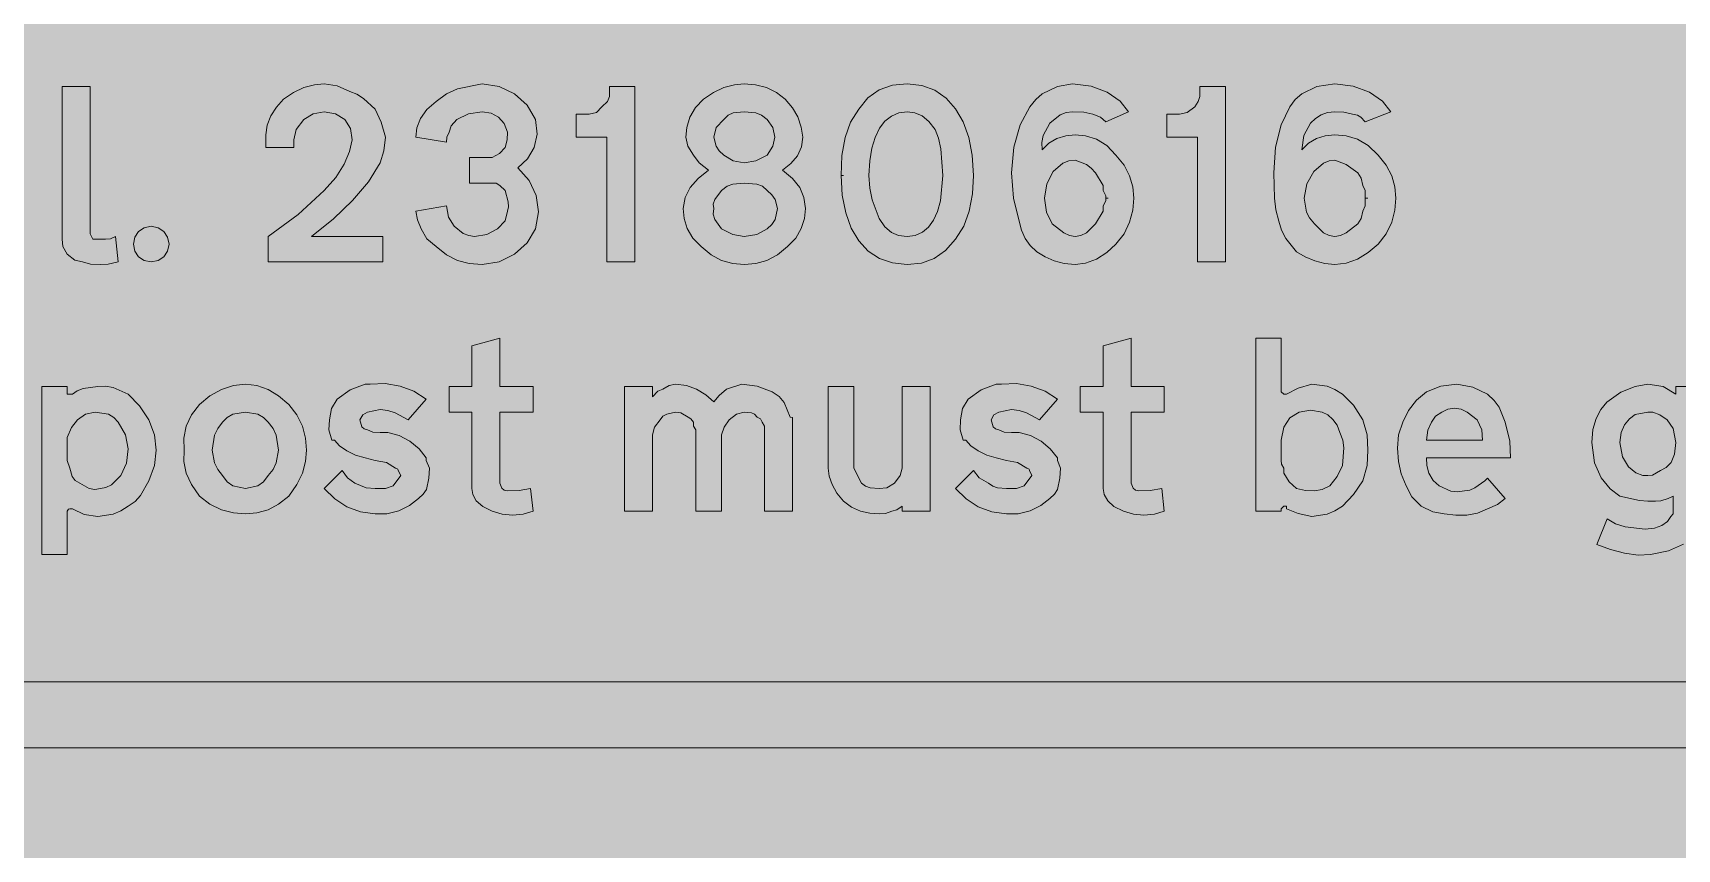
# Model space of a CAD drawing. Header units: metres. Extents: x 10 to 559, y 12 to 260.
# Drawn here: x 345.7 to 462, y 134.1 to 191.9 of the extents above; entities that cross this region are included whole.
import ezdxf

# ---------------------------------------------------------------- set-up
doc = ezdxf.new("R2010")
doc.units = ezdxf.units.M
for name, color, linetype, true_color in [('FILL_BLACK_000000', 7, 'Continuous', 0x000000), ('FILL_YELLOW_FFFF00', 7, 'Continuous', 0xffff00), ('STROKE_BLACK_000000', 7, 'Continuous', 0x000000)]:
    doc.layers.add(name, color=color, linetype=linetype, true_color=true_color)

msp = doc.modelspace()

# ---------------------------------------------------------------- hatches: boundary and pattern name
at = {"layer": 'FILL_BLACK_000000', "true_color": 0x000000}
h = msp.add_hatch(color=7, dxfattribs=at)
h.dxf.hatch_style = 1
h.paths.add_polyline_path([(347.76, 188.1), (349.74, 188.1), (349.74, 177.66), (349.92, 177.3), (350.28, 177.3), (350.82, 177.3), (351.18, 177.32), (351.54, 177.48), (351.72, 175.68), (351.02, 175.52), (350.46, 175.5), (349.76, 175.52), (349.2, 175.68), (348.66, 175.81), (348.12, 176.22), (347.81, 176.76), (347.76, 177.3), (347.76, 188.1)])
h = msp.add_hatch(color=7, dxfattribs=at)
h.dxf.hatch_style = 1
h.paths.add_polyline_path([(362.16, 183.78), (362.16, 184.68), (362.26, 185.35), (362.52, 186.01), (362.92, 186.63), (363.42, 187.2), (364.12, 187.67), (364.86, 188.01), (365.6, 188.21), (366.3, 188.28), (367.2, 188.14), (368.1, 187.74), (368.61, 187.54), (369.07, 187.24), (369.9, 186.48), (370.33, 185.56), (370.62, 184.5), (370.51, 183.53), (370.26, 182.7), (369.42, 181.35), (368.3, 180.02), (366.94, 178.73), (365.4, 177.48), (370.44, 177.48), (370.44, 175.68), (362.34, 175.68), (362.34, 177.48), (364.46, 179.03), (366.3, 180.72), (367.12, 181.66), (367.7, 182.59), (368.07, 183.48), (368.28, 184.32), (368.15, 185.11), (367.74, 185.76), (367.09, 186.16), (366.3, 186.3), (365.51, 186.16), (364.86, 185.76), (364.32, 185.04), (364.14, 184.32), (364.14, 183.78), (362.16, 183.78)])
h = msp.add_hatch(color=7, dxfattribs=at)
h.dxf.hatch_style = 1
h.paths.add_polyline_path([(379.33, 179.58), (379.31, 179.93), (379.08, 180.72), (378.72, 181.08), (378.45, 181.24), (378.18, 181.26), (376.56, 181.26), (376.56, 183.06), (378, 183.06), (378.18, 183.06), (378.7, 183.35), (379.08, 183.78), (379.24, 184.32), (379.26, 184.86), (379.03, 185.46), (378.63, 185.92), (378.1, 186.2), (377.46, 186.3), (376.49, 186.16), (375.66, 185.76), (375.26, 185.31), (375.12, 184.86), (374.96, 184.5), (374.94, 184.14), (372.78, 184.5), (372.85, 185.17), (373.1, 185.83), (373.54, 186.45), (374.22, 187.02), (374.93, 187.57), (375.71, 187.92), (377.46, 188.28), (378.66, 188.09), (379.76, 187.56), (380.65, 186.76), (381.24, 185.76), (381.35, 184.72), (381.15, 183.78), (380.68, 182.98), (379.98, 182.34), (380.78, 181.44), (381.29, 180.38), (381.45, 179.23), (381.24, 178.02), (380.65, 177.02), (379.76, 176.22), (378.66, 175.69), (377.46, 175.5), (376.55, 175.57), (375.71, 175.79), (374.93, 176.18), (374.22, 176.76), (373.55, 177.32), (373.14, 178.02), (372.89, 178.65), (372.78, 179.28), (374.94, 179.64), (375.08, 178.85), (375.48, 178.2), (376.13, 177.7), (376.52, 177.54), (376.92, 177.48), (377.8, 177.61), (378.54, 178.02), (379.1, 178.58), (379.26, 179.28), (379.33, 179.58)])
h = msp.add_hatch(color=7, dxfattribs=at)
h.dxf.hatch_style = 1
h.paths.add_polyline_path([(386.28, 175.68), (386.28, 184.5), (384.12, 184.5), (384.12, 186.12), (385.02, 186.12), (385.54, 186.25), (385.92, 186.66), (386.33, 187.02), (386.46, 187.38), (386.46, 188.1), (388.26, 188.1), (388.26, 175.68), (386.28, 175.68)])
h = msp.add_hatch(color=7, dxfattribs=at)
h.dxf.hatch_style = 1
h.paths.add_polyline_path([(400.22, 180.24), (400.32, 179.46), (400.25, 178.76), (400.03, 178.04), (399.64, 177.36), (399.06, 176.76), (398.35, 176.18), (397.6, 175.79), (396.81, 175.57), (396, 175.5), (395.19, 175.57), (394.4, 175.79), (393.65, 176.18), (392.94, 176.76), (392.36, 177.36), (391.97, 178.04), (391.75, 178.76), (391.68, 179.46), (391.81, 180.24), (392.18, 180.94), (392.74, 181.59), (393.48, 182.16), (392.81, 182.7), (392.4, 183.24), (392, 183.87), (391.86, 184.5), (391.93, 185.2), (392.15, 185.92), (392.54, 186.6), (393.12, 187.2), (393.82, 187.67), (394.56, 188.01), (395.3, 188.21), (396, 188.28), (396.8, 188.21), (397.58, 188.01), (398.28, 187.67), (398.88, 187.2), (399.4, 186.57), (399.78, 185.94), (400.03, 185.22), (400.14, 184.5), (400.04, 183.83), (399.76, 183.19), (399.3, 182.63), (398.7, 182.16), (399.41, 181.59), (399.92, 180.94), (400.22, 180.24)])
h.paths.add_polyline_path([(394.38, 180.72), (393.91, 180.09), (393.8, 179.76), (393.84, 179.46), (393.8, 179.06), (393.91, 178.67), (394.38, 178.02), (395.19, 177.61), (396, 177.48), (396.88, 177.61), (397.62, 178.02), (397.96, 178.32), (398.18, 178.67), (398.34, 179.46), (398.18, 180.09), (397.96, 180.42), (397.62, 180.72), (397.29, 181.03), (396.88, 181.19), (396, 181.26), (395.19, 181.19), (394.79, 181.03), (394.38, 180.72)], flags=16)
h.paths.add_polyline_path([(397.62, 183.24), (398.03, 183.87), (398.16, 184.5), (398.03, 185.2), (397.62, 185.76), (397.22, 186.07), (396.81, 186.23), (396, 186.3), (395.21, 186.23), (394.86, 186.07), (394.56, 185.76), (394, 185.2), (393.84, 184.5), (394, 183.87), (394.22, 183.54), (394.56, 183.24), (395.21, 182.83), (396, 182.7), (396.81, 182.83), (397.62, 183.24)], flags=16)
h = msp.add_hatch(color=7, dxfattribs=at)
h.dxf.hatch_style = 1
h.paths.add_polyline_path([(403.13, 184.48), (403.52, 185.57), (404.1, 186.48), (404.74, 187.29), (405.54, 187.85), (406.48, 188.18), (407.52, 188.28), (408.55, 188.16), (409.47, 187.82), (410.27, 187.27), (410.94, 186.52), (411.48, 185.59), (411.87, 184.48), (412.12, 183.22), (412.2, 181.8), (412.13, 180.49), (411.91, 179.28), (411.52, 178.21), (410.94, 177.3), (410.23, 176.49), (409.43, 175.93), (408.54, 175.6), (407.52, 175.5), (406.49, 175.61), (405.57, 175.93), (404.77, 176.45), (404.1, 177.16), (403.56, 178.07), (403.17, 179.14), (402.92, 180.39), (402.84, 181.8), (402.91, 183.21), (403.13, 184.48)])
h.paths.add_polyline_path([(408.6, 177.78), (409.03, 178.13), (409.39, 178.63), (409.67, 179.25), (409.87, 179.99), (410.04, 181.8), (409.91, 183.69), (409.74, 184.43), (409.5, 185.04), (409.06, 185.62), (408.58, 186.01), (408.06, 186.23), (407.52, 186.3), (406.94, 186.22), (406.41, 186), (405.95, 185.64), (405.56, 185.13), (405.25, 184.49), (405.01, 183.72), (404.87, 182.82), (404.82, 181.8), (404.88, 180.89), (405.05, 180.07), (405.54, 178.74), (405.95, 178.16), (406.4, 177.77), (406.91, 177.55), (407.52, 177.48), (408.09, 177.55), (408.6, 177.78)], flags=16)
h = msp.add_hatch(color=7, dxfattribs=at)
h.dxf.hatch_style = 1
h.paths.add_polyline_path([(417.92, 175.75), (417.27, 176.03), (416.7, 176.4), (416.22, 176.84), (415.87, 177.34), (415.61, 177.92), (415.44, 178.56), (415.04, 180.2), (414.9, 181.98), (415.06, 183.79), (415.51, 185.38), (416.19, 186.66), (416.61, 187.17), (417.06, 187.56), (418.14, 188.1), (419.22, 188.28), (420.52, 188.12), (421.67, 187.69), (422.59, 187.06), (423.18, 186.3), (421.56, 185.58), (421.18, 185.92), (420.66, 186.12), (420.01, 186.28), (419.22, 186.3), (418.76, 186.24), (418.33, 186.08), (417.6, 185.49), (417.14, 184.63), (417.05, 184.13), (417.06, 183.6), (417.53, 184.07), (418.1, 184.41), (418.73, 184.61), (419.4, 184.68), (420.13, 184.61), (420.91, 184.36), (421.65, 183.92), (422.28, 183.24), (422.86, 182.53), (423.25, 181.78), (423.47, 180.99), (423.54, 180.18), (423.47, 179.34), (423.25, 178.49), (422.86, 177.67), (422.28, 176.94), (421.65, 176.34), (420.91, 175.88), (420.13, 175.6), (419.4, 175.5), (418.62, 175.56), (417.92, 175.75)])
h.paths.add_polyline_path([(421.38, 180.72), (421.38, 181.08), (420.84, 181.98), (420.54, 182.32), (420.19, 182.56), (419.4, 182.88), (418.95, 182.82), (418.53, 182.66), (417.85, 182.07), (417.4, 181.21), (417.24, 180.18), (417.38, 179.21), (417.78, 178.38), (418.59, 177.73), (419, 177.54), (419.4, 177.48), (419.8, 177.54), (420.19, 177.73), (420.84, 178.38), (421.38, 179.28), (421.38, 179.64), (421.56, 180), (421.56, 180.18), (421.56, 180.36), (421.38, 180.72)], flags=16)
h = msp.add_hatch(color=7, dxfattribs=at)
h.dxf.hatch_style = 1
h.paths.add_polyline_path([(428.04, 175.68), (428.04, 184.5), (425.88, 184.5), (425.88, 186.12), (426.78, 186.12), (427.32, 186.25), (427.86, 186.66), (428.11, 187.02), (428.22, 187.38), (428.22, 188.1), (430.02, 188.1), (430.02, 175.68), (428.04, 175.68)])
h = msp.add_hatch(color=7, dxfattribs=at)
h.dxf.hatch_style = 1
h.paths.add_polyline_path([(436.34, 175.75), (435.66, 176.03), (435.06, 176.4), (434.3, 177.34), (434, 177.92), (433.8, 178.56), (433.59, 179.37), (433.49, 180.2), (433.44, 181.98), (433.57, 183.79), (433.96, 185.38), (434.58, 186.66), (434.97, 187.17), (435.42, 187.56), (436.5, 188.1), (437.76, 188.28), (439.06, 188.12), (440.21, 187.69), (441.13, 187.06), (441.72, 186.3), (439.92, 185.58), (439.61, 185.92), (439.36, 186.06), (439.02, 186.12), (438.39, 186.28), (437.76, 186.3), (437.25, 186.24), (436.79, 186.08), (436.39, 185.83), (436.05, 185.49), (435.58, 184.63), (435.42, 183.6), (435.89, 184.07), (436.46, 184.41), (437.09, 184.61), (437.76, 184.68), (438.57, 184.61), (439.36, 184.36), (440.11, 183.92), (440.82, 183.24), (441.4, 182.53), (441.79, 181.78), (442.01, 180.99), (442.08, 180.18), (442.01, 179.34), (441.79, 178.49), (441.4, 177.67), (440.82, 176.94), (440.11, 176.34), (439.36, 175.88), (438.57, 175.6), (437.76, 175.5), (437.06, 175.56), (436.34, 175.75)])
h.paths.add_polyline_path([(439.92, 180.36), (439.92, 180.72), (439.74, 181.08), (439.63, 181.6), (439.38, 181.98), (438.57, 182.56), (437.76, 182.88), (437.36, 182.82), (436.97, 182.66), (436.28, 182.07), (435.79, 181.21), (435.6, 180.18), (435.76, 179.21), (435.98, 178.79), (436.32, 178.38), (436.97, 177.73), (437.36, 177.54), (437.76, 177.48), (438.17, 177.54), (438.57, 177.73), (439.38, 178.38), (439.63, 178.76), (439.74, 179.28), (439.92, 179.64), (439.92, 180), (439.92, 180.18), (439.92, 180.36)], flags=16)
h = msp.add_hatch(color=7, dxfattribs=at)
h.dxf.hatch_style = 1
h.paths.add_polyline_path([(355.22, 176.44), (354.96, 176.04), (354.56, 175.78), (354.06, 175.68), (353.56, 175.78), (353.16, 176.04), (352.9, 176.44), (352.8, 176.94), (352.9, 177.44), (353.16, 177.84), (353.56, 178.1), (354.06, 178.2), (354.56, 178.1), (354.96, 177.84), (355.22, 177.44), (355.32, 176.94), (355.22, 176.44)])
h = msp.add_hatch(color=7, dxfattribs=at)
h.dxf.hatch_style = 1
h.paths.add_polyline_path([(378.85, 159.68), (379.02, 159.54), (379.26, 159.48), (380.07, 159.5), (380.88, 159.66), (381.06, 158.04), (380.36, 157.84), (379.62, 157.77), (378.88, 157.84), (378.18, 158.04), (377.5, 158.37), (377.05, 158.78), (376.81, 159.23), (376.74, 159.66), (376.74, 165.06), (375.12, 165.06), (375.12, 166.86), (376.74, 166.86), (376.74, 169.74), (378.72, 170.28), (378.72, 166.86), (381.06, 166.86), (381.06, 165.06), (378.72, 165.06), (378.72, 160.02), (378.85, 159.68)])
h = msp.add_hatch(color=7, dxfattribs=at)
h.dxf.hatch_style = 1
h.paths.add_polyline_path([(423.5, 159.68), (423.66, 159.54), (423.9, 159.48), (424.71, 159.5), (425.52, 159.66), (425.7, 158.04), (425, 157.84), (424.26, 157.77), (423.52, 157.84), (422.82, 158.04), (422.14, 158.37), (421.7, 158.78), (421.45, 159.23), (421.38, 159.66), (421.38, 165.06), (419.76, 165.06), (419.76, 166.86), (421.38, 166.86), (421.38, 169.74), (423.36, 170.28), (423.36, 166.86), (425.7, 166.86), (425.7, 165.06), (423.36, 165.06), (423.36, 160.02), (423.5, 159.68)])
h = msp.add_hatch(color=7, dxfattribs=at)
h.dxf.hatch_style = 1
h.paths.add_polyline_path([(437.22, 166.88), (437.76, 166.66), (438.3, 166.32), (439.09, 165.55), (439.74, 164.52), (440.06, 163.44), (440.1, 162.36), (440.06, 161.28), (439.74, 160.2), (439.09, 159.23), (438.3, 158.4), (437.76, 158.06), (437.22, 157.84), (436.14, 157.68), (435.17, 157.88), (434.34, 158.22), (434.34, 158.4), (434.16, 158.4), (433.98, 158.22), (433.98, 158.04), (432.18, 158.04), (432.18, 170.28), (433.98, 170.28), (433.98, 166.5), (434.16, 166.32), (434.34, 166.32), (435.17, 166.75), (436.14, 167.04), (437.22, 166.88)])
h.paths.add_polyline_path([(437.4, 159.84), (437.92, 160.49), (438.3, 161.28), (438.41, 162.52), (438.33, 163.08), (438.12, 163.62), (437.92, 164.12), (437.63, 164.54), (437.26, 164.86), (436.86, 165.06), (436.05, 165.19), (435.24, 165.06), (434.57, 164.65), (434.16, 163.98), (433.98, 163.08), (433.98, 161.64), (434, 161.37), (434.16, 161.1), (434.16, 160.74), (434.54, 160.13), (435.06, 159.66), (435.69, 159.5), (436.32, 159.48), (436.86, 159.59), (437.4, 159.84)], flags=16)
h = msp.add_hatch(color=7, dxfattribs=at)
h.dxf.hatch_style = 1
h.paths.add_polyline_path([(350.28, 166.86), (350.82, 166.9), (351.36, 166.79), (352.44, 166.32), (353.23, 165.49), (353.88, 164.52), (354.28, 163.44), (354.42, 162.36), (354.28, 161.28), (353.88, 160.2), (353.29, 159.16), (352.92, 158.73), (352.44, 158.4), (351.9, 158.06), (351.36, 157.84), (350.28, 157.68), (349.31, 157.81), (348.48, 158.22), (348.3, 158.22), (348.21, 158.2), (348.12, 158.04), (348.12, 154.98), (346.32, 154.98), (346.32, 166.86), (348.12, 166.86), (348.12, 166.32), (348.3, 166.32), (348.41, 166.32), (348.48, 166.32), (348.81, 166.56), (349.24, 166.72), (350.28, 166.86)])
h.paths.add_polyline_path([(348.12, 163.26), (348.12, 161.64), (348.3, 161.1), (348.46, 160.49), (348.68, 160.21), (349.02, 160.02), (349.67, 159.64), (350.06, 159.59), (350.46, 159.66), (350.86, 159.72), (351.25, 159.91), (351.9, 160.56), (352.3, 161.45), (352.42, 162.45), (352.23, 163.45), (351.72, 164.34), (351.42, 164.68), (351.04, 164.9), (350.1, 165.06), (349.4, 164.92), (348.84, 164.52), (348.41, 163.96), (348.12, 163.26)], flags=16)
h = msp.add_hatch(color=7, dxfattribs=at)
h.dxf.hatch_style = 1
h.paths.add_polyline_path([(356.53, 164.05), (356.91, 164.87), (357.48, 165.6), (358.21, 166.2), (359.03, 166.66), (359.88, 166.94), (360.72, 167.04), (361.53, 166.94), (362.32, 166.66), (363.07, 166.2), (363.78, 165.6), (364.36, 164.87), (364.75, 164.05), (364.97, 163.2), (365.04, 162.36), (364.97, 161.55), (364.75, 160.74), (364.36, 159.93), (363.78, 159.12), (363.07, 158.54), (362.32, 158.15), (361.53, 157.93), (360.72, 157.86), (359.88, 157.93), (359.03, 158.15), (358.21, 158.54), (357.48, 159.12), (356.91, 159.93), (356.53, 160.74), (356.37, 161.55), (356.4, 162.36), (356.37, 163.2), (356.53, 164.05)])
h.paths.add_polyline_path([(359.43, 164.68), (359.1, 164.34), (358.76, 163.9), (358.54, 163.42), (358.38, 162.36), (358.54, 161.46), (358.76, 160.99), (359.1, 160.56), (359.43, 160.12), (359.84, 159.84), (360.72, 159.66), (361.6, 159.84), (362.01, 160.12), (362.34, 160.56), (362.68, 160.99), (362.9, 161.46), (363.06, 162.36), (362.9, 163.42), (362.68, 163.9), (362.34, 164.34), (362.01, 164.68), (361.6, 164.9), (360.72, 165.06), (359.84, 164.9), (359.43, 164.68)], flags=16)
h = msp.add_hatch(color=7, dxfattribs=at)
h.dxf.hatch_style = 1
h.paths.add_polyline_path([(369.74, 163.64), (370.26, 163.62), (370.8, 163.62), (371.6, 163.39), (372.35, 162.99), (373, 162.46), (373.5, 161.82), (373.5, 161.64), (373.73, 161.08), (373.68, 160.38), (373.52, 159.59), (373.3, 159.24), (372.96, 158.94), (372.33, 158.44), (371.57, 158.06), (370.73, 157.85), (369.9, 157.86), (368.86, 157.99), (367.9, 158.35), (367.04, 158.92), (366.3, 159.66), (367.56, 160.92), (367.94, 160.4), (368.46, 160.02), (369.25, 159.7), (369.9, 159.66), (370.62, 159.66), (371.16, 159.84), (371.7, 160.56), (371.52, 160.92), (371.5, 161.01), (371.34, 161.1), (370.69, 161.5), (369.9, 161.64), (369.18, 161.82), (368.51, 162.02), (367.9, 162.31), (367.38, 162.68), (367.02, 163.08), (366.84, 163.08), (366.62, 163.8), (366.66, 164.52), (366.8, 165.31), (367.2, 165.96), (368.12, 166.63), (369.18, 167.04), (369.54, 167.04), (370.61, 167.07), (371.66, 166.9), (372.63, 166.53), (373.5, 165.96), (372.24, 164.52), (371.32, 165.01), (370.8, 165.18), (370.26, 165.24), (369.36, 165.06), (369.02, 164.86), (368.82, 164.52), (368.96, 164.02), (369.12, 163.86), (369.36, 163.8), (369.74, 163.64)])
h = msp.add_hatch(color=7, dxfattribs=at)
h.dxf.hatch_style = 1
h.paths.add_polyline_path([(389.52, 166.14), (389.88, 166.54), (390.24, 166.68), (390.69, 166.93), (391.14, 167.04), (391.92, 166.94), (392.63, 166.68), (393.27, 166.28), (393.84, 165.78), (394.22, 166.23), (394.74, 166.68), (395.82, 167.04), (396.9, 166.9), (397.98, 166.5), (398.46, 166.17), (398.81, 165.73), (399.24, 164.7), (399.4, 164.68), (399.42, 164.52), (399.42, 158.04), (397.44, 158.04), (397.44, 163.8), (397.42, 164.07), (397.26, 164.34), (397.15, 164.59), (396.9, 164.7), (396.73, 164.91), (396.52, 165.01), (396, 165.06), (395.46, 164.92), (394.92, 164.52), (394.58, 163.98), (394.38, 163.44), (394.38, 158.04), (392.58, 158.04), (392.58, 163.8), (392.42, 164.07), (392.4, 164.34), (392.22, 164.59), (392.04, 164.7), (391.52, 165.01), (391.14, 165.06), (390.53, 164.92), (390.25, 164.76), (390.06, 164.52), (389.66, 163.98), (389.52, 163.44), (389.52, 158.04), (387.54, 158.04), (387.54, 166.86), (389.52, 166.86), (389.52, 166.14)])
h = msp.add_hatch(color=7, dxfattribs=at)
h.dxf.hatch_style = 1
h.paths.add_polyline_path([(404.87, 157.9), (404.21, 158.04), (403.59, 158.32), (403.02, 158.76), (402.55, 159.33), (402.21, 159.93), (402.01, 160.53), (401.94, 161.1), (401.94, 166.86), (403.74, 166.86), (403.74, 161.1), (404.28, 160.02), (404.58, 159.81), (404.91, 159.7), (405.54, 159.66), (406.08, 159.7), (406.62, 160.02), (407.02, 160.56), (407.16, 161.1), (407.16, 166.86), (409.14, 166.86), (409.14, 158.04), (407.16, 158.04), (407.16, 158.4), (406.8, 158.15), (406.44, 158.04), (405.99, 157.88), (405.54, 157.86), (404.87, 157.9)])
h = msp.add_hatch(color=7, dxfattribs=at)
h.dxf.hatch_style = 1
h.paths.add_polyline_path([(414.38, 163.64), (414.9, 163.62), (415.44, 163.62), (416.24, 163.39), (416.99, 162.99), (417.64, 162.46), (418.14, 161.82), (418.14, 161.64), (418.37, 161.08), (418.32, 160.38), (418.16, 159.59), (417.94, 159.24), (417.6, 158.94), (416.97, 158.44), (416.21, 158.06), (415.37, 157.85), (414.54, 157.86), (413.5, 157.99), (412.54, 158.35), (411.68, 158.92), (410.94, 159.66), (412.2, 160.92), (412.61, 160.4), (413.28, 160.02), (413.58, 159.81), (413.91, 159.7), (414.54, 159.66), (415.26, 159.66), (415.8, 159.84), (416.34, 160.56), (416.16, 160.92), (416.14, 161.01), (415.98, 161.1), (415.33, 161.5), (414.54, 161.64), (413.82, 161.82), (413.15, 162.02), (412.54, 162.31), (412.02, 162.68), (411.66, 163.08), (411.48, 163.08), (411.26, 163.8), (411.3, 164.52), (411.44, 165.31), (411.84, 165.96), (412.76, 166.63), (413.82, 167.04), (414.18, 167.04), (415.25, 167.07), (416.29, 166.9), (417.27, 166.53), (418.14, 165.96), (416.88, 164.52), (415.96, 165.01), (415.44, 165.18), (414.9, 165.24), (414, 165.06), (413.66, 164.86), (413.46, 164.52), (413.6, 164.02), (413.76, 163.86), (414, 163.8), (414.38, 163.64)])
h = msp.add_hatch(color=7, dxfattribs=at)
h.dxf.hatch_style = 1
h.paths.add_polyline_path([(443.88, 158.4), (443.21, 159.05), (442.8, 159.84), (442.46, 160.68), (442.26, 161.57), (442.19, 162.5), (442.26, 163.44), (442.57, 164.35), (442.98, 165.17), (443.53, 165.9), (444.24, 166.5), (445.27, 166.9), (446.4, 167.02), (447.53, 166.83), (448.56, 166.32), (449.04, 165.88), (449.39, 165.4), (449.82, 164.34), (450.14, 163.01), (450.18, 161.82), (444.24, 161.82), (444.26, 161.28), (444.42, 160.74), (444.71, 160.22), (445.14, 159.84), (445.97, 159.46), (446.43, 159.41), (446.94, 159.48), (447.32, 159.54), (447.66, 159.7), (448.38, 160.2), (448.56, 160.38), (449.82, 158.94), (449.26, 158.51), (448.56, 158.22), (447.85, 157.91), (447.1, 157.77), (446.31, 157.76), (445.5, 157.86), (444.69, 157.99), (443.88, 158.4)])
h.paths.add_polyline_path([(448.16, 163.8), (447.84, 164.52), (447.12, 165.06), (446.69, 165.26), (446.22, 165.33), (445.75, 165.26), (445.32, 165.06), (444.89, 164.77), (444.6, 164.34), (444.35, 163.78), (444.24, 163.08), (448.2, 163.08), (448.16, 163.8)], flags=16)
h = msp.add_hatch(color=7, dxfattribs=at)
h.dxf.hatch_style = 1
h.paths.add_polyline_path([(458.3, 156.94), (459.72, 156.78), (460.36, 156.84), (460.89, 157.03), (461.29, 157.31), (461.52, 157.68), (461.7, 157.86), (461.7, 158.04), (461.7, 159.12), (461.34, 158.94), (460.82, 158.78), (460.44, 158.76), (459.9, 158.76), (459.32, 158.8), (457.92, 159.12), (457.23, 159.63), (456.59, 160.4), (456.12, 161.47), (455.94, 162.9), (456.02, 163.83), (456.24, 164.61), (456.58, 165.24), (457, 165.76), (457.99, 166.47), (459, 166.86), (459.9, 167.04), (460.98, 166.86), (461.88, 166.32), (461.88, 166.86), (463.68, 166.86), (463.68, 157.14), (463.22, 156.37), (462.42, 155.72), (461.35, 155.24), (460.08, 154.98), (459.21, 154.94), (458.26, 155.07), (457.27, 155.33), (456.3, 155.7), (457.02, 157.5), (457.62, 157.16), (458.3, 156.94)])
h.paths.add_polyline_path([(458.6, 164.57), (458.26, 164.16), (458.01, 163.61), (457.92, 162.9), (458.1, 161.88), (458.53, 161.19), (459.06, 160.77), (459.54, 160.56), (459.72, 160.56), (459.9, 160.56), (460.22, 160.6), (460.8, 160.92), (461.2, 161.13), (461.54, 161.5), (461.79, 162.08), (461.88, 162.9), (461.7, 163.9), (461.27, 164.52), (460.74, 164.87), (460.26, 165.06), (460.08, 165.06), (459.9, 165.06), (459, 164.88), (458.6, 164.57)], flags=16)
h = msp.add_hatch(color=7, dxfattribs=at)
h.dxf.hatch_style = 1
h.paths.add_polyline_path([(63.18, 141.3), (63.18, 145.98), (496.62, 145.98), (491.94, 150.66), (498.96, 150.66), (506.16, 143.64), (498.96, 136.62), (491.94, 136.62), (496.62, 141.3), (63.18, 141.3)])
at = {"layer": 'FILL_YELLOW_FFFF00', "true_color": 0xffff00}
h = msp.add_hatch(color=7, dxfattribs=at)
h.dxf.hatch_style = 1
h.paths.add_polyline_path([(553.58, 259.76), (554.9, 259.31), (556.14, 258.63), (557.28, 257.76), (558.12, 256.72), (558.74, 255.51), (559.13, 254.17), (559.26, 252.72), (559.26, 18.9), (559.13, 17.57), (558.72, 16.38), (558.07, 15.05), (557.28, 13.86), (556.11, 12.94), (554.83, 12.33), (553.51, 11.99), (552.24, 11.88), (17.1, 11.88), (15.86, 11.99), (14.6, 12.33), (13.38, 12.94), (12.24, 13.86), (11.3, 15), (10.62, 16.24), (10.22, 17.56), (10.08, 18.9), (10.08, 252.72), (10.22, 254.07), (10.62, 255.42), (11.3, 256.66), (12.24, 257.76), (12.71, 258.27), (13.28, 258.7), (14.58, 259.38), (15.91, 259.78), (17.1, 259.92), (552.24, 259.92), (553.58, 259.76)])

# ---------------------------------------------------------------- linework, layer by layer
at = {"layer": 'FILL_BLACK_000000', "lineweight": 0, "true_color": 0x000000}
for points in [[(347.76, 188.1), (349.74, 188.1), (349.74, 177.66), (349.92, 177.3), (350.28, 177.3), (350.82, 177.3), (351.18, 177.32), (351.54, 177.48), (351.72, 175.68), (351.02, 175.52), (350.46, 175.5), (349.76, 175.52), (349.2, 175.68), (348.66, 175.81), (348.12, 176.22), (347.81, 176.76), (347.76, 177.3)], [(362.16, 183.78), (362.16, 184.68), (362.26, 185.35), (362.52, 186.01), (362.92, 186.63), (363.42, 187.2), (364.12, 187.67), (364.86, 188.01), (365.6, 188.21), (366.3, 188.28), (367.2, 188.14), (368.1, 187.74), (368.61, 187.54), (369.07, 187.24), (369.9, 186.48), (370.33, 185.56), (370.62, 184.5), (370.51, 183.53), (370.26, 182.7), (369.42, 181.35), (368.3, 180.02), (366.94, 178.73), (365.4, 177.48), (370.44, 177.48), (370.44, 175.68), (362.34, 175.68), (362.34, 177.48), (364.46, 179.03), (366.3, 180.72), (367.12, 181.66), (367.7, 182.59), (368.07, 183.48), (368.28, 184.32), (368.15, 185.11), (367.74, 185.76), (367.09, 186.16), (366.3, 186.3), (365.51, 186.16), (364.86, 185.76), (364.32, 185.04), (364.14, 184.32), (364.14, 183.78)], [(379.33, 179.58), (379.31, 179.93), (379.08, 180.72), (378.72, 181.08), (378.45, 181.24), (378.18, 181.26), (376.56, 181.26), (376.56, 183.06), (378, 183.06), (378.18, 183.06), (378.7, 183.35), (379.08, 183.78), (379.24, 184.32), (379.26, 184.86), (379.03, 185.46), (378.63, 185.92), (378.1, 186.2), (377.46, 186.3), (376.49, 186.16), (375.66, 185.76), (375.26, 185.31), (375.12, 184.86), (374.96, 184.5), (374.94, 184.14), (372.78, 184.5), (372.85, 185.17), (373.1, 185.83), (373.54, 186.45), (374.22, 187.02), (374.93, 187.57), (375.71, 187.92), (377.46, 188.28), (378.66, 188.09), (379.76, 187.56), (380.65, 186.76), (381.24, 185.76), (381.35, 184.72), (381.15, 183.78), (380.68, 182.98), (379.98, 182.34), (380.78, 181.44), (381.29, 180.38), (381.45, 179.23), (381.24, 178.02), (380.65, 177.02), (379.76, 176.22), (378.66, 175.69), (377.46, 175.5), (376.55, 175.57), (375.71, 175.79), (374.93, 176.18), (374.22, 176.76), (373.55, 177.32), (373.14, 178.02), (372.89, 178.65), (372.78, 179.28), (374.94, 179.64), (375.08, 178.85), (375.48, 178.2), (376.13, 177.7), (376.52, 177.54), (376.92, 177.48), (377.8, 177.61), (378.54, 178.02), (379.1, 178.58), (379.26, 179.28)], [(386.28, 175.68), (386.28, 184.5), (384.12, 184.5), (384.12, 186.12), (385.02, 186.12), (385.54, 186.25), (385.92, 186.66), (386.33, 187.02), (386.46, 187.38), (386.46, 188.1), (388.26, 188.1), (388.26, 175.68)], [(400.22, 180.24), (400.32, 179.46), (400.25, 178.76), (400.03, 178.04), (399.64, 177.36), (399.06, 176.76), (398.35, 176.18), (397.6, 175.79), (396.81, 175.57), (396, 175.5), (395.19, 175.57), (394.4, 175.79), (393.65, 176.18), (392.94, 176.76), (392.36, 177.36), (391.97, 178.04), (391.75, 178.76), (391.68, 179.46), (391.81, 180.24), (392.18, 180.94), (392.74, 181.59), (393.48, 182.16), (392.81, 182.7), (392.4, 183.24), (392, 183.87), (391.86, 184.5), (391.93, 185.2), (392.15, 185.92), (392.54, 186.6), (393.12, 187.2), (393.82, 187.67), (394.56, 188.01), (395.3, 188.21), (396, 188.28), (396.8, 188.21), (397.58, 188.01), (398.28, 187.67), (398.88, 187.2), (399.4, 186.57), (399.78, 185.94), (400.03, 185.22), (400.14, 184.5), (400.04, 183.83), (399.76, 183.19), (399.3, 182.63), (398.7, 182.16), (399.41, 181.59), (399.92, 180.94)], [(403.13, 184.48), (403.52, 185.57), (404.1, 186.48), (404.74, 187.29), (405.54, 187.85), (406.48, 188.18), (407.52, 188.28), (408.55, 188.16), (409.47, 187.82), (410.27, 187.27), (410.94, 186.52), (411.48, 185.59), (411.87, 184.48), (412.12, 183.22), (412.2, 181.8), (412.13, 180.49), (411.91, 179.28), (411.52, 178.21), (410.94, 177.3), (410.23, 176.49), (409.43, 175.93), (408.54, 175.6), (407.52, 175.5), (406.49, 175.61), (405.57, 175.93), (404.77, 176.45), (404.1, 177.16), (403.56, 178.07), (403.17, 179.14), (402.92, 180.39), (402.84, 181.8), (402.91, 183.21)], [(417.92, 175.75), (417.27, 176.03), (416.7, 176.4), (416.22, 176.84), (415.87, 177.34), (415.61, 177.92), (415.44, 178.56), (415.04, 180.2), (414.9, 181.98), (415.06, 183.79), (415.51, 185.38), (416.19, 186.66), (416.61, 187.17), (417.06, 187.56), (418.14, 188.1), (419.22, 188.28), (420.52, 188.12), (421.67, 187.69), (422.59, 187.06), (423.18, 186.3), (421.56, 185.58), (421.18, 185.92), (420.66, 186.12), (420.01, 186.28), (419.22, 186.3), (418.76, 186.24), (418.33, 186.08), (417.6, 185.49), (417.14, 184.63), (417.05, 184.13), (417.06, 183.6), (417.53, 184.07), (418.1, 184.41), (418.73, 184.61), (419.4, 184.68), (420.13, 184.61), (420.91, 184.36), (421.65, 183.92), (422.28, 183.24), (422.86, 182.53), (423.25, 181.78), (423.47, 180.99), (423.54, 180.18), (423.47, 179.34), (423.25, 178.49), (422.86, 177.67), (422.28, 176.94), (421.65, 176.34), (420.91, 175.88), (420.13, 175.6), (419.4, 175.5), (418.62, 175.56)], [(428.04, 175.68), (428.04, 184.5), (425.88, 184.5), (425.88, 186.12), (426.78, 186.12), (427.32, 186.25), (427.86, 186.66), (428.11, 187.02), (428.22, 187.38), (428.22, 188.1), (430.02, 188.1), (430.02, 175.68)], [(436.34, 175.75), (435.66, 176.03), (435.06, 176.4), (434.3, 177.34), (434, 177.92), (433.8, 178.56), (433.59, 179.37), (433.49, 180.2), (433.44, 181.98), (433.57, 183.79), (433.96, 185.38), (434.58, 186.66), (434.97, 187.17), (435.42, 187.56), (436.5, 188.1), (437.76, 188.28), (439.06, 188.12), (440.21, 187.69), (441.13, 187.06), (441.72, 186.3), (439.92, 185.58), (439.61, 185.92), (439.36, 186.06), (439.02, 186.12), (438.39, 186.28), (437.76, 186.3), (437.25, 186.24), (436.79, 186.08), (436.39, 185.83), (436.05, 185.49), (435.58, 184.63), (435.42, 183.6), (435.89, 184.07), (436.46, 184.41), (437.09, 184.61), (437.76, 184.68), (438.57, 184.61), (439.36, 184.36), (440.11, 183.92), (440.82, 183.24), (441.4, 182.53), (441.79, 181.78), (442.01, 180.99), (442.08, 180.18), (442.01, 179.34), (441.79, 178.49), (441.4, 177.67), (440.82, 176.94), (440.11, 176.34), (439.36, 175.88), (438.57, 175.6), (437.76, 175.5), (437.06, 175.56)], [(397.62, 183.24), (398.03, 183.87), (398.16, 184.5), (398.03, 185.2), (397.62, 185.76), (397.22, 186.07), (396.81, 186.23), (396, 186.3), (395.21, 186.23), (394.86, 186.07), (394.56, 185.76), (394, 185.2), (393.84, 184.5), (394, 183.87), (394.22, 183.54), (394.56, 183.24), (395.21, 182.83), (396, 182.7), (396.81, 182.83)], [(408.6, 177.78), (409.03, 178.13), (409.39, 178.63), (409.67, 179.25), (409.87, 179.99), (410.04, 181.8), (409.91, 183.69), (409.74, 184.43), (409.5, 185.04), (409.06, 185.62), (408.58, 186.01), (408.06, 186.23), (407.52, 186.3), (406.94, 186.22), (406.41, 186), (405.95, 185.64), (405.56, 185.13), (405.25, 184.49), (405.01, 183.72), (404.87, 182.82), (404.82, 181.8), (404.88, 180.89), (405.05, 180.07), (405.54, 178.74), (405.95, 178.16), (406.4, 177.77), (406.91, 177.55), (407.52, 177.48), (408.09, 177.55)], [(421.38, 180.72), (421.38, 181.08), (420.84, 181.98), (420.54, 182.32), (420.19, 182.56), (419.4, 182.88), (418.95, 182.82), (418.53, 182.66), (417.85, 182.07), (417.4, 181.21), (417.24, 180.18), (417.38, 179.21), (417.78, 178.38), (418.59, 177.73), (419, 177.54), (419.4, 177.48), (419.8, 177.54), (420.19, 177.73), (420.84, 178.38), (421.38, 179.28), (421.38, 179.64), (421.56, 180), (421.56, 180.18), (421.56, 180.36)], [(439.92, 180.36), (439.92, 180.72), (439.74, 181.08), (439.63, 181.6), (439.38, 181.98), (438.57, 182.56), (437.76, 182.88), (437.36, 182.82), (436.97, 182.66), (436.28, 182.07), (435.79, 181.21), (435.6, 180.18), (435.76, 179.21), (435.98, 178.79), (436.32, 178.38), (436.97, 177.73), (437.36, 177.54), (437.76, 177.48), (438.17, 177.54), (438.57, 177.73), (439.38, 178.38), (439.63, 178.76), (439.74, 179.28), (439.92, 179.64), (439.92, 180), (439.92, 180.18)], [(394.38, 180.72), (393.91, 180.09), (393.8, 179.76), (393.84, 179.46), (393.8, 179.06), (393.91, 178.67), (394.38, 178.02), (395.19, 177.61), (396, 177.48), (396.88, 177.61), (397.62, 178.02), (397.96, 178.32), (398.18, 178.67), (398.34, 179.46), (398.18, 180.09), (397.96, 180.42), (397.62, 180.72), (397.29, 181.03), (396.88, 181.19), (396, 181.26), (395.19, 181.19), (394.79, 181.03)], [(355.22, 176.44), (354.96, 176.04), (354.56, 175.78), (354.06, 175.68), (353.56, 175.78), (353.16, 176.04), (352.9, 176.44), (352.8, 176.94), (352.9, 177.44), (353.16, 177.84), (353.56, 178.1), (354.06, 178.2), (354.56, 178.1), (354.96, 177.84), (355.22, 177.44), (355.32, 176.94)], [(378.85, 159.68), (379.02, 159.54), (379.26, 159.48), (380.07, 159.5), (380.88, 159.66), (381.06, 158.04), (380.36, 157.84), (379.62, 157.77), (378.88, 157.84), (378.18, 158.04), (377.5, 158.37), (377.05, 158.78), (376.81, 159.23), (376.74, 159.66), (376.74, 165.06), (375.12, 165.06), (375.12, 166.86), (376.74, 166.86), (376.74, 169.74), (378.72, 170.28), (378.72, 166.86), (381.06, 166.86), (381.06, 165.06), (378.72, 165.06), (378.72, 160.02)], [(423.5, 159.68), (423.66, 159.54), (423.9, 159.48), (424.71, 159.5), (425.52, 159.66), (425.7, 158.04), (425, 157.84), (424.26, 157.77), (423.52, 157.84), (422.82, 158.04), (422.14, 158.37), (421.7, 158.78), (421.45, 159.23), (421.38, 159.66), (421.38, 165.06), (419.76, 165.06), (419.76, 166.86), (421.38, 166.86), (421.38, 169.74), (423.36, 170.28), (423.36, 166.86), (425.7, 166.86), (425.7, 165.06), (423.36, 165.06), (423.36, 160.02)], [(437.22, 166.88), (437.76, 166.66), (438.3, 166.32), (439.09, 165.55), (439.74, 164.52), (440.06, 163.44), (440.1, 162.36), (440.06, 161.28), (439.74, 160.2), (439.09, 159.23), (438.3, 158.4), (437.76, 158.06), (437.22, 157.84), (436.14, 157.68), (435.17, 157.88), (434.34, 158.22), (434.34, 158.4), (434.16, 158.4), (433.98, 158.22), (433.98, 158.04), (432.18, 158.04), (432.18, 170.28), (433.98, 170.28), (433.98, 166.5), (434.16, 166.32), (434.34, 166.32), (435.17, 166.75), (436.14, 167.04)], [(350.28, 166.86), (350.82, 166.9), (351.36, 166.79), (352.44, 166.32), (353.23, 165.49), (353.88, 164.52), (354.28, 163.44), (354.42, 162.36), (354.28, 161.28), (353.88, 160.2), (353.29, 159.16), (352.92, 158.73), (352.44, 158.4), (351.9, 158.06), (351.36, 157.84), (350.28, 157.68), (349.31, 157.81), (348.48, 158.22), (348.3, 158.22), (348.21, 158.2), (348.12, 158.04), (348.12, 154.98), (346.32, 154.98), (346.32, 166.86), (348.12, 166.86), (348.12, 166.32), (348.3, 166.32), (348.41, 166.32), (348.48, 166.32), (348.81, 166.56), (349.24, 166.72)], [(356.53, 164.05), (356.91, 164.87), (357.48, 165.6), (358.21, 166.2), (359.03, 166.66), (359.88, 166.94), (360.72, 167.04), (361.53, 166.94), (362.32, 166.66), (363.07, 166.2), (363.78, 165.6), (364.36, 164.87), (364.75, 164.05), (364.97, 163.2), (365.04, 162.36), (364.97, 161.55), (364.75, 160.74), (364.36, 159.93), (363.78, 159.12), (363.07, 158.54), (362.32, 158.15), (361.53, 157.93), (360.72, 157.86), (359.88, 157.93), (359.03, 158.15), (358.21, 158.54), (357.48, 159.12), (356.91, 159.93), (356.53, 160.74), (356.37, 161.55), (356.4, 162.36), (356.37, 163.2)], [(369.74, 163.64), (370.26, 163.62), (370.8, 163.62), (371.6, 163.39), (372.35, 162.99), (373, 162.46), (373.5, 161.82), (373.5, 161.64), (373.73, 161.08), (373.68, 160.38), (373.52, 159.59), (373.3, 159.24), (372.96, 158.94), (372.33, 158.44), (371.57, 158.06), (370.73, 157.85), (369.9, 157.86), (368.86, 157.99), (367.9, 158.35), (367.04, 158.92), (366.3, 159.66), (367.56, 160.92), (367.94, 160.4), (368.46, 160.02), (369.25, 159.7), (369.9, 159.66), (370.62, 159.66), (371.16, 159.84), (371.7, 160.56), (371.52, 160.92), (371.5, 161.01), (371.34, 161.1), (370.69, 161.5), (369.9, 161.64), (369.18, 161.82), (368.51, 162.02), (367.9, 162.31), (367.38, 162.68), (367.02, 163.08), (366.84, 163.08), (366.62, 163.8), (366.66, 164.52), (366.8, 165.31), (367.2, 165.96), (368.12, 166.63), (369.18, 167.04), (369.54, 167.04), (370.61, 167.07), (371.66, 166.9), (372.63, 166.53), (373.5, 165.96), (372.24, 164.52), (371.32, 165.01), (370.8, 165.18), (370.26, 165.24), (369.36, 165.06), (369.02, 164.86), (368.82, 164.52), (368.96, 164.02), (369.12, 163.86), (369.36, 163.8)], [(389.52, 166.14), (389.88, 166.54), (390.24, 166.68), (390.69, 166.93), (391.14, 167.04), (391.92, 166.94), (392.63, 166.68), (393.27, 166.28), (393.84, 165.78), (394.22, 166.23), (394.74, 166.68), (395.82, 167.04), (396.9, 166.9), (397.98, 166.5), (398.46, 166.17), (398.81, 165.73), (399.24, 164.7), (399.4, 164.68), (399.42, 164.52), (399.42, 158.04), (397.44, 158.04), (397.44, 163.8), (397.42, 164.07), (397.26, 164.34), (397.15, 164.59), (396.9, 164.7), (396.73, 164.91), (396.52, 165.01), (396, 165.06), (395.46, 164.92), (394.92, 164.52), (394.58, 163.98), (394.38, 163.44), (394.38, 158.04), (392.58, 158.04), (392.58, 163.8), (392.42, 164.07), (392.4, 164.34), (392.22, 164.59), (392.04, 164.7), (391.52, 165.01), (391.14, 165.06), (390.53, 164.92), (390.25, 164.76), (390.06, 164.52), (389.66, 163.98), (389.52, 163.44), (389.52, 158.04), (387.54, 158.04), (387.54, 166.86), (389.52, 166.86)], [(404.87, 157.9), (404.21, 158.04), (403.59, 158.32), (403.02, 158.76), (402.55, 159.33), (402.21, 159.93), (402.01, 160.53), (401.94, 161.1), (401.94, 166.86), (403.74, 166.86), (403.74, 161.1), (404.28, 160.02), (404.58, 159.81), (404.91, 159.7), (405.54, 159.66), (406.08, 159.7), (406.62, 160.02), (407.02, 160.56), (407.16, 161.1), (407.16, 166.86), (409.14, 166.86), (409.14, 158.04), (407.16, 158.04), (407.16, 158.4), (406.8, 158.15), (406.44, 158.04), (405.99, 157.88), (405.54, 157.86)], [(414.38, 163.64), (414.9, 163.62), (415.44, 163.62), (416.24, 163.39), (416.99, 162.99), (417.64, 162.46), (418.14, 161.82), (418.14, 161.64), (418.37, 161.08), (418.32, 160.38), (418.16, 159.59), (417.94, 159.24), (417.6, 158.94), (416.97, 158.44), (416.21, 158.06), (415.37, 157.85), (414.54, 157.86), (413.5, 157.99), (412.54, 158.35), (411.68, 158.92), (410.94, 159.66), (412.2, 160.92), (412.61, 160.4), (413.28, 160.02), (413.58, 159.81), (413.91, 159.7), (414.54, 159.66), (415.26, 159.66), (415.8, 159.84), (416.34, 160.56), (416.16, 160.92), (416.14, 161.01), (415.98, 161.1), (415.33, 161.5), (414.54, 161.64), (413.82, 161.82), (413.15, 162.02), (412.54, 162.31), (412.02, 162.68), (411.66, 163.08), (411.48, 163.08), (411.26, 163.8), (411.3, 164.52), (411.44, 165.31), (411.84, 165.96), (412.76, 166.63), (413.82, 167.04), (414.18, 167.04), (415.25, 167.07), (416.29, 166.9), (417.27, 166.53), (418.14, 165.96), (416.88, 164.52), (415.96, 165.01), (415.44, 165.18), (414.9, 165.24), (414, 165.06), (413.66, 164.86), (413.46, 164.52), (413.6, 164.02), (413.76, 163.86), (414, 163.8)], [(443.88, 158.4), (443.21, 159.05), (442.8, 159.84), (442.46, 160.68), (442.26, 161.57), (442.19, 162.5), (442.26, 163.44), (442.57, 164.35), (442.98, 165.17), (443.53, 165.9), (444.24, 166.5), (445.27, 166.9), (446.4, 167.02), (447.53, 166.83), (448.56, 166.32), (449.04, 165.88), (449.39, 165.4), (449.82, 164.34), (450.14, 163.01), (450.18, 161.82), (444.24, 161.82), (444.26, 161.28), (444.42, 160.74), (444.71, 160.22), (445.14, 159.84), (445.97, 159.46), (446.43, 159.41), (446.94, 159.48), (447.32, 159.54), (447.66, 159.7), (448.38, 160.2), (448.56, 160.38), (449.82, 158.94), (449.26, 158.51), (448.56, 158.22), (447.85, 157.91), (447.1, 157.77), (446.31, 157.76), (445.5, 157.86), (444.69, 157.99)], [(437.4, 159.84), (437.92, 160.49), (438.3, 161.28), (438.41, 162.52), (438.33, 163.08), (438.12, 163.62), (437.92, 164.12), (437.63, 164.54), (437.26, 164.86), (436.86, 165.06), (436.05, 165.19), (435.24, 165.06), (434.57, 164.65), (434.16, 163.98), (433.98, 163.08), (433.98, 161.64), (434, 161.37), (434.16, 161.1), (434.16, 160.74), (434.54, 160.13), (435.06, 159.66), (435.69, 159.5), (436.32, 159.48), (436.86, 159.59)], [(448.16, 163.8), (447.84, 164.52), (447.12, 165.06), (446.69, 165.26), (446.22, 165.33), (445.75, 165.26), (445.32, 165.06), (444.89, 164.77), (444.6, 164.34), (444.35, 163.78), (444.24, 163.08), (448.2, 163.08)], [(348.12, 163.26), (348.12, 161.64), (348.3, 161.1), (348.46, 160.49), (348.68, 160.21), (349.02, 160.02), (349.67, 159.64), (350.06, 159.59), (350.46, 159.66), (350.86, 159.72), (351.25, 159.91), (351.9, 160.56), (352.3, 161.45), (352.42, 162.45), (352.23, 163.45), (351.72, 164.34), (351.42, 164.68), (351.04, 164.9), (350.1, 165.06), (349.4, 164.92), (348.84, 164.52), (348.41, 163.96)], [(359.43, 164.68), (359.1, 164.34), (358.76, 163.9), (358.54, 163.42), (358.38, 162.36), (358.54, 161.46), (358.76, 160.99), (359.1, 160.56), (359.43, 160.12), (359.84, 159.84), (360.72, 159.66), (361.6, 159.84), (362.01, 160.12), (362.34, 160.56), (362.68, 160.99), (362.9, 161.46), (363.06, 162.36), (362.9, 163.42), (362.68, 163.9), (362.34, 164.34), (362.01, 164.68), (361.6, 164.9), (360.72, 165.06), (359.84, 164.9)], [(458.6, 164.57), (458.26, 164.16), (458.01, 163.61), (457.92, 162.9), (458.1, 161.88), (458.53, 161.19), (459.06, 160.77), (459.54, 160.56), (459.72, 160.56), (459.9, 160.56), (460.22, 160.6), (460.8, 160.92), (461.2, 161.13), (461.54, 161.5), (461.79, 162.08), (461.88, 162.9), (461.7, 163.9), (461.27, 164.52), (460.74, 164.87), (460.26, 165.06), (460.08, 165.06), (459.9, 165.06), (459, 164.88)], [(63.18, 141.3), (63.18, 145.98), (496.62, 145.98), (491.94, 150.66), (498.96, 150.66), (506.16, 143.64), (498.96, 136.62), (491.94, 136.62), (496.62, 141.3)]]:
    msp.add_lwpolyline(points, close=True, dxfattribs=at)
msp.add_lwpolyline([(462.42, 155.72), (461.35, 155.24), (460.08, 154.98), (459.21, 154.94), (458.26, 155.07), (457.27, 155.33), (456.3, 155.7), (457.02, 157.5), (457.62, 157.16), (458.3, 156.94), (459.72, 156.78), (460.36, 156.84), (460.89, 157.03), (461.29, 157.31), (461.52, 157.68), (461.7, 157.86), (461.7, 158.04), (461.7, 159.12), (461.34, 158.94), (460.82, 158.78), (460.44, 158.76), (459.9, 158.76), (459.32, 158.8), (457.92, 159.12), (457.23, 159.63), (456.59, 160.4), (456.12, 161.47), (455.94, 162.9), (456.02, 163.83), (456.24, 164.61), (456.58, 165.24), (457, 165.76), (457.99, 166.47), (459, 166.86), (459.9, 167.04), (460.98, 166.86), (461.88, 166.32), (461.88, 166.86), (463.68, 166.86)], dxfattribs=at)
at = {"layer": 'STROKE_BLACK_000000', "lineweight": 0, "true_color": 0x000000}
for points in [[(402.84, 181.8), (403.02, 181.8)], [(402.84, 181.8), (403.02, 181.8)], [(402.84, 181.8), (403.02, 181.8)], [(402.84, 181.8), (403.02, 181.8)], [(402.84, 181.8), (403.02, 181.8)], [(402.84, 181.8), (403.02, 181.8)], [(402.84, 181.8), (403.02, 181.8)], [(402.84, 181.8), (403.02, 181.8)], [(402.84, 181.8), (403.02, 181.8)], [(402.84, 181.8), (403.02, 181.8)], [(402.84, 181.8), (403.02, 181.8)], [(421.56, 180.18), (421.74, 180.18)], [(421.56, 180.18), (421.74, 180.18)], [(421.56, 180.18), (421.74, 180.18)], [(421.56, 180.18), (421.74, 180.18)], [(421.56, 180.18), (421.74, 180.18)], [(439.92, 180.18), (440.1, 180.18)], [(439.92, 180.18), (440.1, 180.18)], [(439.92, 180.18), (440.1, 180.18)], [(439.92, 180.18), (440.1, 180.18)], [(439.92, 180.18), (440.1, 180.18)], [(348.12, 166.86), (348.12, 166.5)]]:
    msp.add_lwpolyline(points, dxfattribs=at)

doc.saveas('drawing.dxf')
